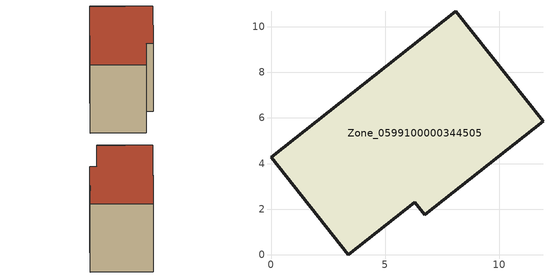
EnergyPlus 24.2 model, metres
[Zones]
Zone_0599100000344505
 floor ground (C_G): 6.29,2.3 3.38,0 0,4.27 8.1,10.68 11.92,5.86 6.74,1.75 z0
 wall outside (C_F): 8.1,10.68 0,4.27 3.38,0 6.29,2.3 6.74,1.75 11.92,5.86 8.1,10.68 z0:7.93
 roof outside (C_R): 6.74,1.75 11.92,5.86 8.1,10.68 0,4.27 3.38,0 6.29,2.3 z7.93
[BUILDING]
Pand.0599100000344505: North Axis=0; Terrain=City; Loads Convergence Tolerance Value=0.04; Temperature Convergence Tolerance Value=0.4; Solar Distribution=FullExterior; Maximum Number of Warmup Days=25; Minimum Number of Warmup Days=1
[Site:Location]
Rotterdam.The.Hague.AP_ZH_NLD Design_Conditions: Latitude=51.96; Longitude=4.45; Time Zone=1; Elevation=-4.5
[SITE:GROUNDTEMPERATURE:BUILDINGSURFACE]
18, 18, 18, 18, 18, 18, 18, 18, 18, 18, 18, 18
[MATERIAL] Thermal Absorptance=0.9; Solar Absorptance=0.7; Visible Absorptance=0.7
Name | Roughness | Thickness | Conductivity | Density | Specific Heat
G.TC.1992-2005 | MediumSmooth | 0.15 | 0.06 | 540 | 1210
F.TC.1992-2005 | Rough | 0.3 | 0.12 | 1920 | 840
R.TC.1992-2005 | MediumRough | 0.2 | 0.08 | 1500 | 1000
[CONSTRUCTION]
C_G: G.TC.1992-2005
C_F: F.TC.1992-2005
C_R: R.TC.1992-2005
[ZONE]
Zone_0599100000344505: Type=1; Multiplier=1; Ceiling Height=Autocalculate; Volume=Autocalculate; Floor Area=autocalculate; Part of Total Floor Area=Yes
[ZONEINFILTRATION:DESIGNFLOWRATE]
Infil_Zone_0599100000344505: Zone or ZoneList or Space or SpaceList=Zone_0599100000344505; Schedule=AlwaysOn; Design Flow Rate Calculation Method=Flow/Area; Flow Rate per Floor Area=0.0015; Constant Term Coefficient=1; Temperature Term Coefficient=0; Velocity Term Coefficient=0; Velocity Squared Term Coefficient=0
[HVACTEMPLATE:ZONE:IDEALLOADSAIRSYSTEM]
Zone_0599100000344505: Maximum Heating Supply Air Temperature=50; Minimum Cooling Supply Air Temperature=13; Maximum Heating Supply Air Humidity Ratio=0.0156; Minimum Cooling Supply Air Humidity Ratio=0.0077; Heating Limit=NoLimit; Cooling Limit=NoLimit; Dehumidification Control Type=ConstantSensibleHeatRatio; Cooling Sensible Heat Ratio=0.7; Dehumidification Setpoint=60; Humidification Control Type=None; Humidification Setpoint=30; Outdoor Air Method=None; Outdoor Air Flow Rate per Person=0.00944; Outdoor Air Flow Rate per Zone Floor Area=0; Outdoor Air Flow Rate per Zone=0; Demand Controlled Ventilation Type=None; Outdoor Air Economizer Type=NoEconomizer; Heat Recovery Type=None; Sensible Heat Recovery Effectiveness=0.7; Latent Heat Recovery Effectiveness=0.65
[ZONECONTROL:THERMOSTAT]
ThermostatControl_Zone_0599100000344505: Zone or ZoneList=Zone_0599100000344505; Control Type Schedule=DualSetpointControlType; Control 1=Thermostat_Zone_0599100000344505; Temperature Difference Between Cutout And Setpoint=0
[THERMOSTATSETPOINT:DUALSETPOINT]
Thermostat_Zone_0599100000344505: Heating Setpoint Temperature Schedule=HeatingSetpoint_Zone_0599100000344505; Cooling Setpoint Temperature Schedule=CoolingSetpoint_Zone_0599100000344505
[SCHEDULE:COMPACT]
HeatingSetpoint_Zone_0599100000344505: Through: 12/31, For: AllDays, Until: 24:00, 21
CoolingSetpoint_Zone_0599100000344505: Through: 12/31, For: AllDays, Until: 24:00, 24
DualSetpointControlType: Through: 12/31, For: AllDays, Until: 24:00, 4
AlwaysOn: Through: 12/31, For: AllDays, Until: 24:00, 1
